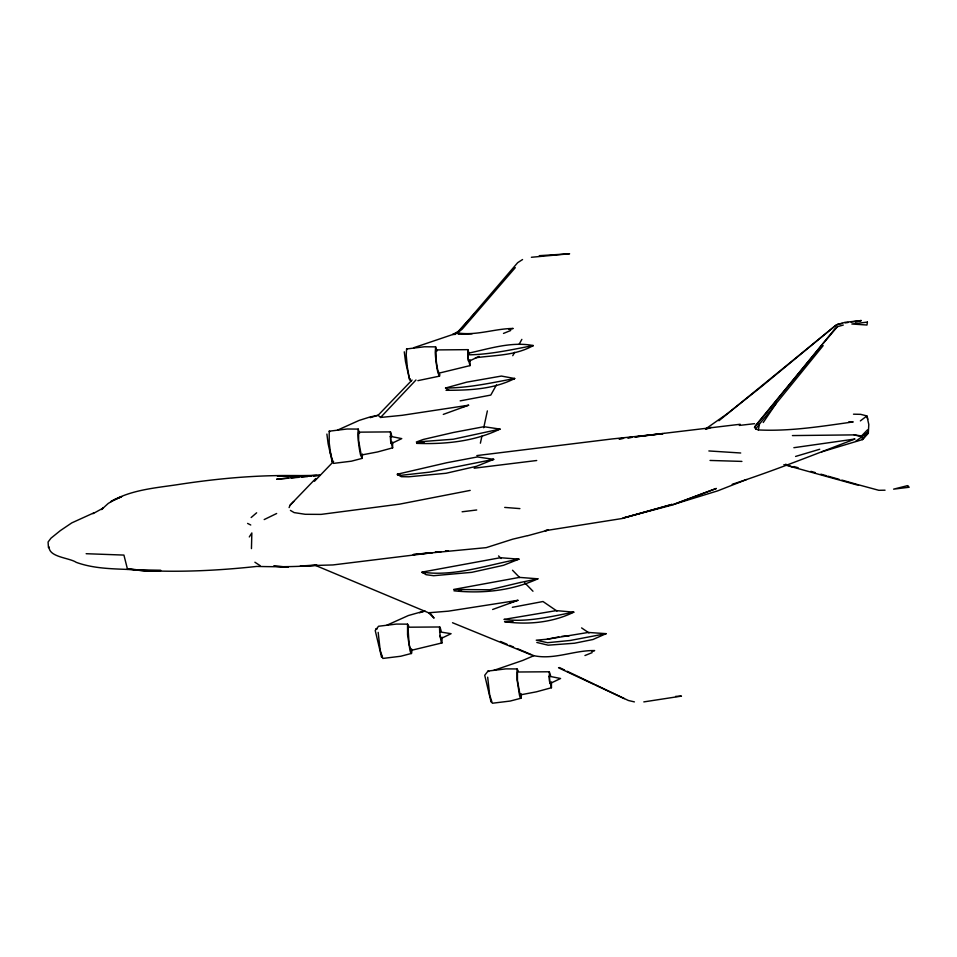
<?xml version="1.0" encoding="UTF-8"?>
<svg xmlns="http://www.w3.org/2000/svg" width="957" height="957" viewBox="0 0 957 957"><rect width="100%" height="100%" fill="white"/><g stroke="black" fill="none" stroke-linecap="round" stroke-linejoin="round"><path stroke-width="1.44" d="M251.452 548.612L251.847 532.953L249.299 536.937M821.62 451.871L862.46 439.586L868.31 433.306L868.8 424.465L866.886 415.936L860.678 414.345L853.5 414.19M848.811 421.858L853.189 421.917C821.8 426.272 790.195 431.523 758.387 429.932L759.415 424.142L823.176 345.609M381.771 655.916L381.556 657.16L375.216 630.496L378.541 626.261L396.413 624.072L407.55 624.155L407.562 634.886L409.967 650.329A14.642 1.495 83 0 0 411.845 649.336M491.264 700.715L491.061 701.959L484.721 675.295L488.034 671.06L505.906 668.871L517.043 668.955L517.067 679.685L519.472 695.129A14.642 1.495 83 0 0 521.338 694.136M362.129 458.379L351.386 461.19L333.526 463.379L330.859 455.161L329.208 442.864L329.208 431.2L347.08 428.999L358.217 429.095L357.882 434.645A14.642 1.495 83 0 0 360.633 455.245L362.129 458.379L362.476 454.061M410.9 381.149L409.261 377.991L407.311 366.974L406.211 355.047L406.593 348.97L424.465 346.769L435.602 346.865L435.256 352.415A14.642 1.495 83 0 0 438.019 373.015L439.514 376.137L439.849 374.343M390.923 442.84L391.293 443.617L391.377 442.23M468.511 361.267L468.763 359.999M439.813 635.484L440.722 638.247M549.749 682.724L550.215 683.047M550.622 675.774L549.294 671.778L517.45 672.005L517.462 680.523L520.058 694.938L536.41 691.827L551.435 687.736L551.435 681.934M391.293 443.617L401.749 438.617L390.324 436.332L390.695 441.775M439.562 631.847L451.082 633.701L440.627 638.702M391.784 435.89L390.468 431.894L358.624 432.157L358.624 440.639L361.232 455.053L377.584 451.943L392.609 447.852L392.609 442.05M469.169 353.659L467.841 349.652L436.009 349.927L436.141 359.593A11.233 1.148 83 0 0 437.923 370.706L439.107 373.122L469.983 365.622L469.983 359.82M550.131 683.501L560.575 678.501L549.151 676.216L549.533 681.659M480.39 443.199L481.909 436.177M483.728 427.755L487.364 410.9M390.468 431.894L390.827 440.818L392.609 447.852M467.841 349.652L468.2 358.588L469.983 365.622M441.117 630.986C436.906 614.262 442.66 658.583 441.943 637.135M549.294 671.778L549.653 680.702L551.435 687.736M439.801 626.979L407.945 627.206L409.129 644.468L411.055 650.401L411.343 649.109M520.548 695.201L520.835 693.897M289.098 507.581L290.198 505.045L315.726 478.536M496.444 384.941L490.785 395.085L460.161 400.875M512.761 355.681L514.663 352.284M519.065 344.388L521.852 339.376M758.387 429.932L755.731 428.975L754.535 427.324L755.587 425.518L822.135 344.735M763.231 422.515L776.175 403.411M755.731 428.975L759.415 424.142M868.31 433.306L867.915 432.468L861.539 435.949L867.449 429.908L867.915 432.468L862.46 439.586L861.539 435.949L854.134 434.885L792.42 435.579M754.535 427.324L834.803 328.981L837.459 326.66L843.284 325.057M823.092 343.587L837.459 326.66M515.297 267.637L462.219 329.112L457.518 332.892L413.699 347.738M456.25 333.55L468.954 319.841M470.88 317.736L474.744 313.513M415.972 379.989L380.563 417.455L378.111 415.266L370.024 416.977L359.09 420.434L337.546 430.124M412.06 380.037L378.111 415.266L370.192 417.659M314.47 481.275L333.586 461.441M290.198 505.045L293.727 501.516M251.153 517.534L256.643 512.796M718.922 420.757L834.767 326.205L837.901 324.076L842.268 323.37M860.355 420.901L866.886 415.936M855.749 441.237L867.915 432.468M522.558 259.538L517.665 262.685L457.518 332.892C476.299 335.967 494.47 328.646 513.191 328.454L508.98 329.411M705.441 429.071L727.212 413.783L760.779 387.202L835.987 325.117L844.923 322.342L861.216 320.547L855.498 322.031M458.331 331.433L452.685 334.483L455.46 334.376M92.949 513.682L103.356 507.976L101.49 509.567L108.249 503.418L114.78 499.59L110.868 501.6C130.607 490.104 153.933 488.094 176.136 484.864C220.804 477.902 266.01 473.99 311.24 476.096M264.192 519.567L276.657 513.502M468.679 361.375L479.122 356.375M386.867 625.208L408.424 615.518L424.741 610.925M380.563 417.455L402.107 415.314L468.583 405.218L443.294 414.405M314.65 565.073L428.545 612.779L448.378 611.164L517.904 600.314L492.628 609.489M573.793 612.169C550.813 616.511 527.439 622.529 503.968 619.418L556.304 610.614L573.793 612.169C552.488 622.66 527.881 624.957 504.542 621.691L513.036 621.607M591.833 651.215L594.644 650.581C574.188 650.126 554.211 660.043 533.898 655.689L522.689 660.462L493.776 670.379M93.953 512.808L71.787 522.881L60.339 530.621L50.96 538.193L48.077 542.033L48.46 547.703M503.49 333.419L510.703 330.5M584.942 655.533L592.156 652.626M746.496 479.553L717.726 490.845L672.974 504.59L716.326 488.465L672.627 504.913L622.959 518.048L672.125 504.375L622.158 518.515L545.263 530.68L548.469 530.022L527.51 535.776M706.242 429.215L711.218 427.312M397.334 474.217L446.787 462.733L477.411 456.944L493.716 459.36L476.586 466.286L446.01 473.272L408.627 476.801L401.294 476.694L397.334 474.217L400.947 475.33L429.849 472.112L493.716 459.36L489.338 460.126M422.061 572.107L500.32 557.716L518.945 559.163L503.466 565.312L471.705 572.346L433.629 575.707L426.068 574.69L422.061 572.107C454.551 576.927 487.173 564.893 518.945 559.163L514.818 559.749M732.213 484.302C773.734 470.856 814.192 454.515 854.984 439.012L793.867 447.697M419.525 612.743L424.8 611.152M461.92 407.215L468.583 405.218M509.961 602.695L517.904 600.314M795.578 456.441L819.73 449.252M441.943 642.937L411.055 650.401M467.925 353.3C489.254 348.779 511.469 341.302 533.252 345.561C515.584 355.669 494.996 355.119 475.438 357.774M439.514 376.137L417.874 380.659M411.462 653.44L400.72 656.251L382.848 658.44L380.192 650.246L378.171 632.374M520.955 698.239L510.213 701.05L492.341 703.239L489.685 695.045L487.675 677.173M432.564 552.703L332.94 564.941L300.378 565.898L317.042 565.216C297.005 566.963 276.549 566.879 256.751 566.424C213.83 571.078 170.621 572.896 127.544 569.427C110.234 568.769 92.733 568.326 76.261 562.357C69.502 557.728 48.819 557.261 49.082 546.866M526.781 535.836L512.737 539.174L486.228 547.643L413.197 554.593L430.817 552.668M529.077 346.398L533.252 345.561C512.139 349.592 490.809 354.389 469.397 354.82M547.201 639.216L588.256 632.445L606.104 633.654L570.24 640.472L547.488 642.697L536.243 640.185L547.201 639.216L558.84 636.931M601.929 634.467L606.104 633.654L592.945 639.515L574.451 643.236L548.122 645.185L536.817 642.458M470.186 490.403L399.559 504.148L321.109 514.388L305.235 514.292L294.17 512.605L290.414 510.404M512.354 607.312L542.99 601.522L556.962 611.068M511.983 379.008L514.71 378.517L501.396 376.065L466.729 382.154L445.46 388.04C468.894 387.944 491.742 382.776 514.71 378.517C493.501 389.379 469.373 390.277 446.034 390.3L448.761 389.882M497.138 429.609L500.021 429.095L483.955 426.702L453.331 432.492L423.269 439.466L416.331 442.014L453.319 439.215L500.021 429.095C474.098 441.56 445.089 444.407 416.678 443.366L424.083 442.636M845.187 322.892L848.105 322.473M851.012 322.042L861.216 320.547M533.803 579.392L537.87 578.806C511.708 590.804 482.316 593.783 453.965 590.816M740.18 424.262L664.445 433.294M531.386 257.277L569.606 253.761L539.305 255.675M476.837 455.58L612.205 438.94L663.057 433.629L644.049 435.89M619.119 438.844L623.462 438.306M627.804 437.78L632.146 437.241M635.029 436.882L663.955 433.33M474.182 468.2L536.71 460.508M462.111 511.78L476.706 509.985M885.046 490.199L878.837 490.307L858.68 484.852M435.447 552.345L441.225 551.639M445.555 551.1L448.438 550.754L445.507 551.076M643.81 701.9L681.456 696.11L675.594 696.397M619.191 438.856L623.569 438.33M627.959 437.816L632.35 437.289M635.269 436.942L641.118 436.248M739.306 425.434L754.547 423.676M435.232 552.189L439.634 551.711M319.734 474.851L276.633 479.218L288.428 478.213M291.383 477.962L298.751 477.328M301.706 477.076L307.604 476.574M313.501 476.072L317.927 475.689M561.747 636.357L569.176 635.783M458.236 334.28L472.112 333.79M160.549 570.791L145.703 571.269L128.501 568.925L135.738 569.606M86.154 553.708L123.92 555.084L127.544 569.427M316.54 475.39L277.327 475.904L302.304 476.108M160.668 570.24L138.633 569.87M459.049 590.936L461.597 590.995M710.046 460.449L741.914 461.406M708.862 450.95L740.706 452.996M504.71 507.413L519.902 508.61M397.514 475.007L400.098 475.438M422.228 572.669L424.812 573.087M634.407 701.888L628.378 700.488L595.733 684.913M854.134 434.885L861.958 436.727M783.891 464.635L858.513 485.343M793.915 466.549L798.174 467.758M810.938 471.358L815.197 472.567M820.867 474.17L826.549 475.773M827.949 476.167L839.122 479.325M841.921 480.115L857.293 484.457M375.898 628.701L377.034 629.048M452.517 622.732L531.051 654.815M785.625 464.217L792.229 466.932M500.499 641.465L507.031 644.24M509.638 645.353L513.55 647.028M517.462 648.69L533.898 655.689M558.529 667.807L624.275 698.646M436.009 349.927L436.894 351.135L435.602 346.865M358.624 432.157L359.521 433.377L358.217 429.095M559.331 667.531L564.546 670.02M567.154 671.264L594.441 684.291M247.6 523.419L250.746 525.01M406.593 348.97L407.287 349.425M329.208 431.2L329.914 431.655M254.897 562.226L260.101 565.623M488.034 671.06L488.752 671.539M581.593 627.9L588.974 632.936M390.324 436.332L390.695 437.086M549.151 676.216L549.521 676.97M439.646 631.417L440.029 632.17M517.043 668.955L518.251 670.953M407.55 624.155L408.759 626.153M428.545 612.779L434.083 618.126L429.657 612.552M498.573 555.933L501.121 558.529M512.509 570.228L519.675 577.585M524.783 582.837L532.977 591.235M404.273 351.817L405.505 361.579L409.608 379.833L409.811 378.589M326.899 434.059L328.131 443.809L332.235 462.075L332.055 458.367M330.189 452.422L331.445 455.963M468.069 354.844L467.698 354.102L468.296 360.61M867.281 416.774L867.748 419.333M867.389 322.102L866.97 325.021L851.85 324.004L867.389 322.102M115.271 499.422L114.206 499.925L121.647 496.695L115.271 499.422M907.583 485.63L893.611 489.147L909.15 487.245L907.583 485.63M520.177 582.526L489.781 589.787L453.618 589.464L519.472 577.382L537.87 578.806L520.177 582.526M288.057 567.023L273.834 566.173L288.057 567.023"/></g></svg>
